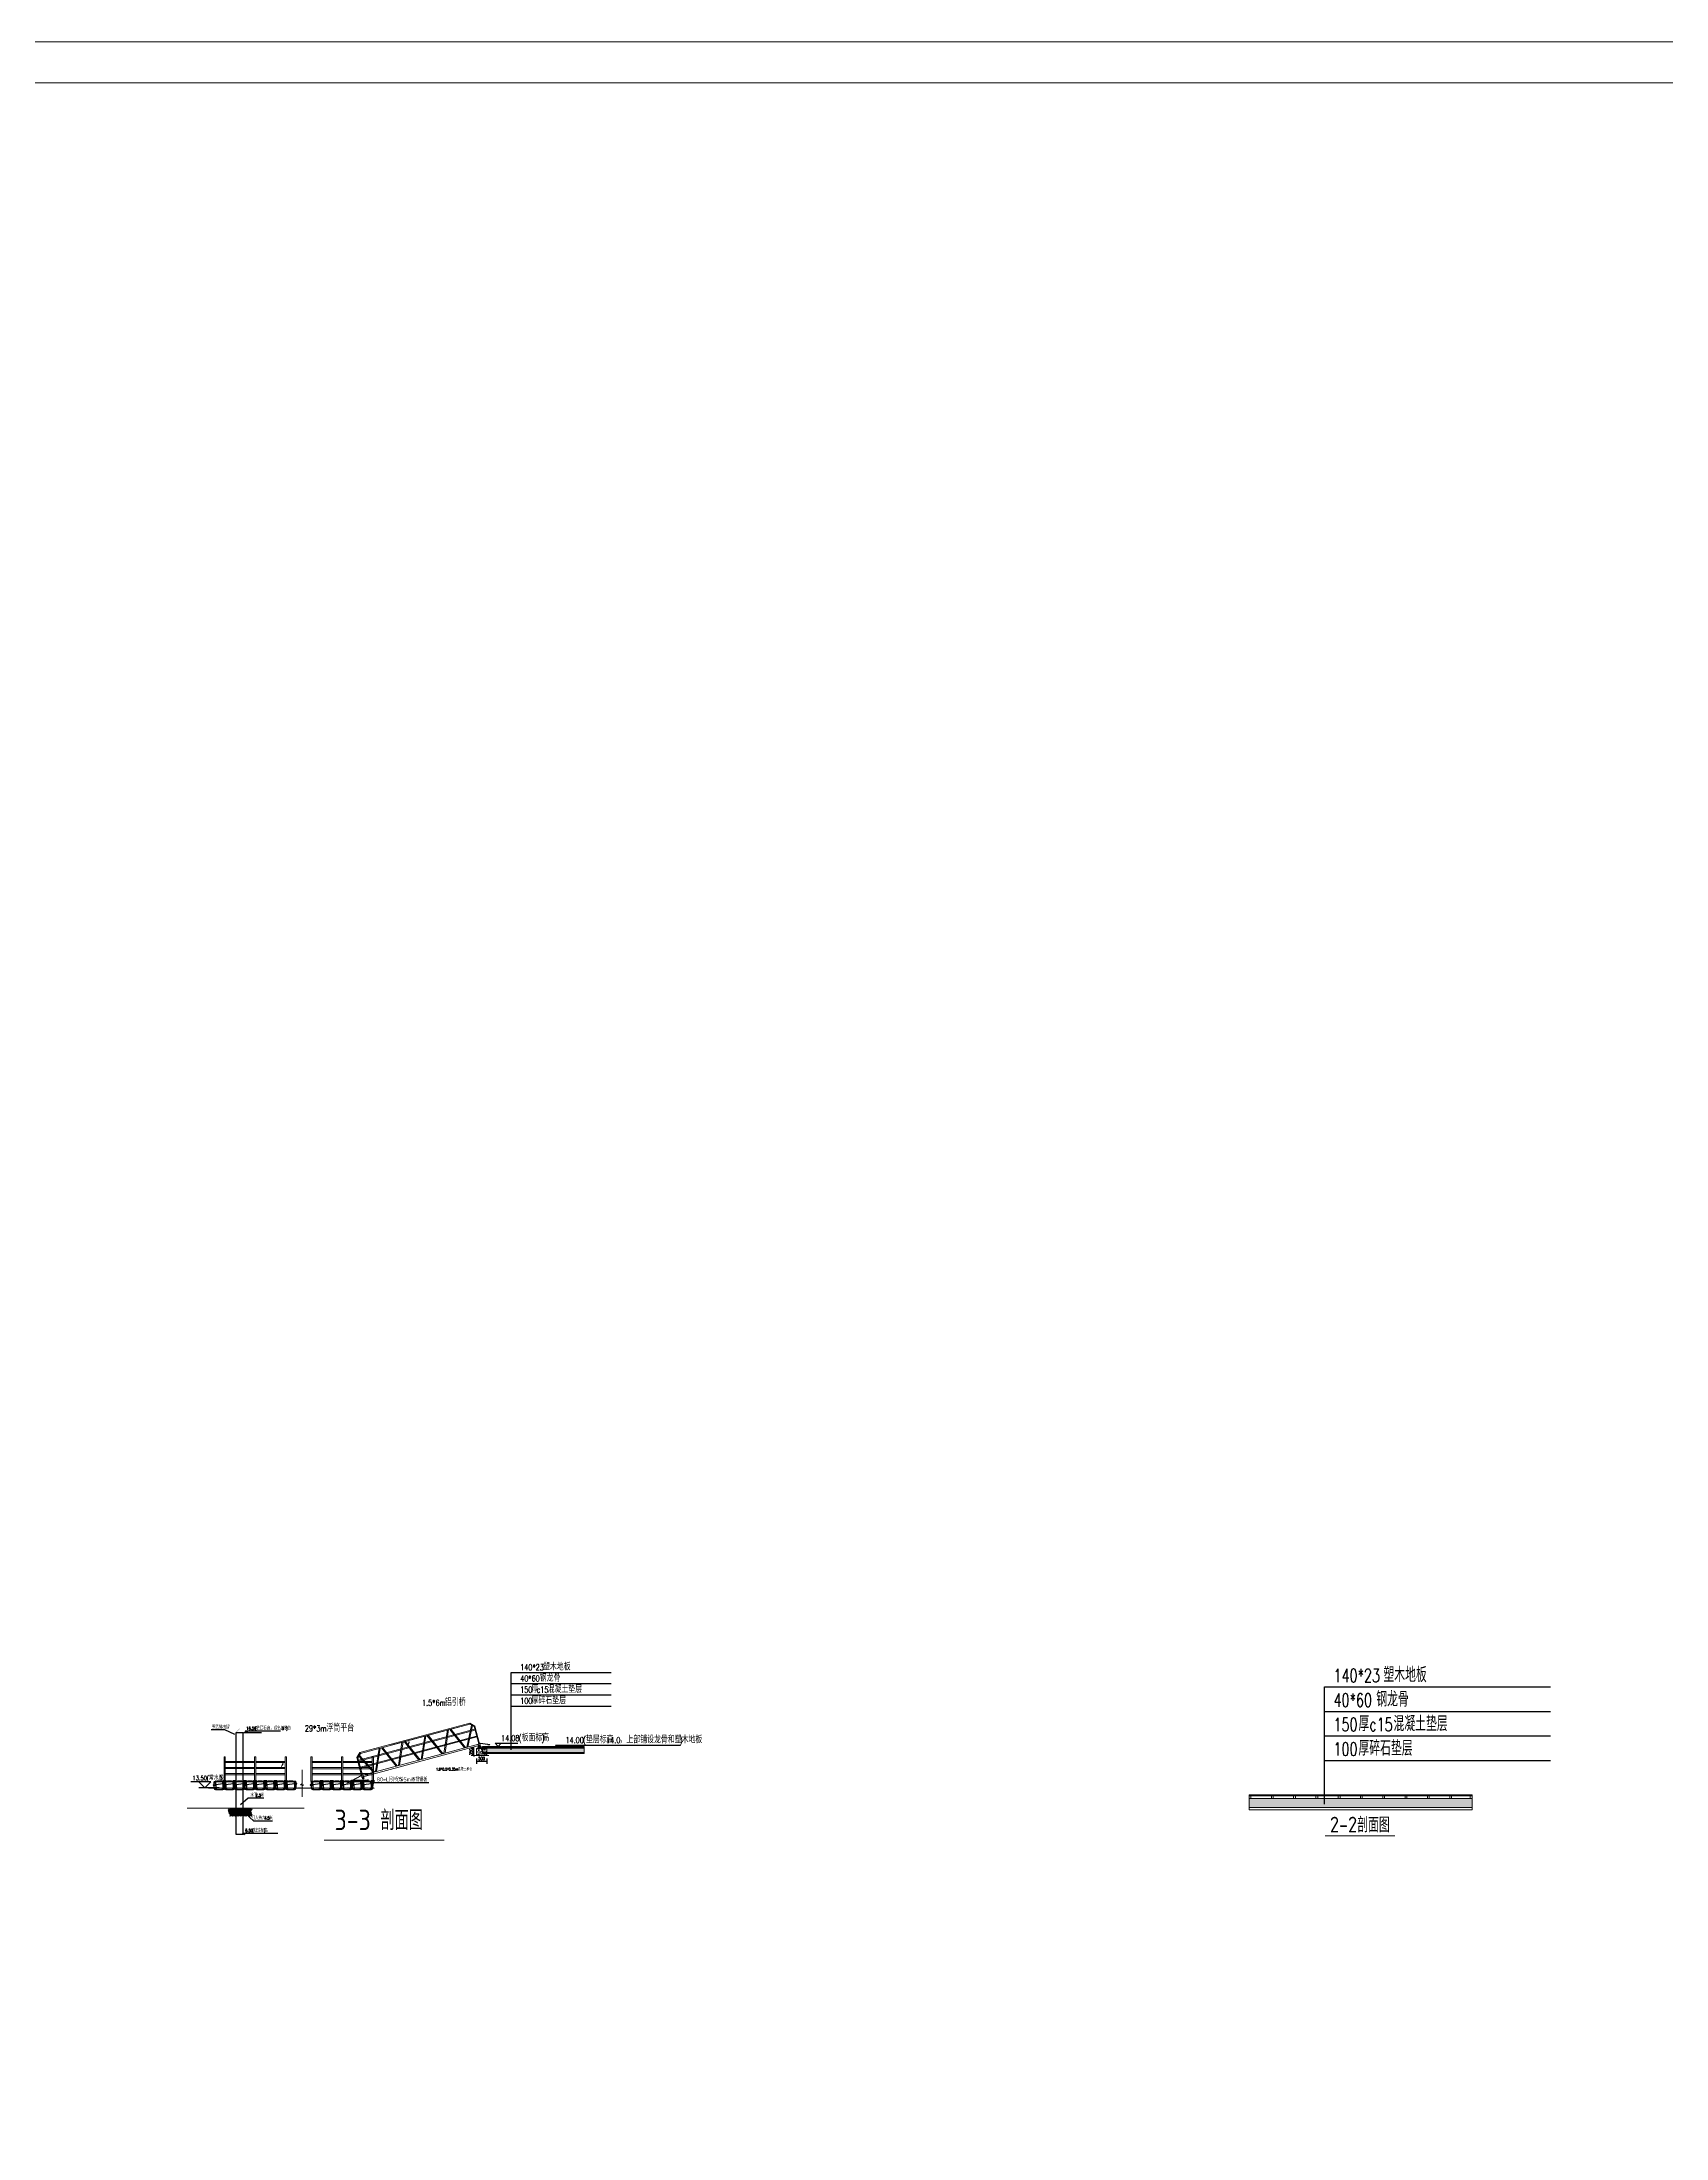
# Model space of a CAD drawing. Extents: x -51322 to 334811, y -147916 to 129288.
# Drawn here: x 28208 to 107738, y 26598 to 129288 of the extents above; entities that cross this region are included whole.
import ezdxf

# ---------------------------------------------------------------- set-up
doc = ezdxf.new("R2010")
doc.units = 0
doc.header["$LTSCALE"] = 1000
doc.header["$MEASUREMENT"] = 0
doc.linetypes.add('BLTA11-LD-L-4001_Plot Plan for Seawater Intake System_20140729$0$key plan$0${ Wide Dash }', pattern=[12, 4, -2, 4, -2])
doc.linetypes.add('CENTER2', pattern=[28.575, 19.05, -3.175, 3.175, -3.175])
doc.layers.get('0').update_dxf_attribs({"lineweight": 5})
for name, color, linetype, lineweight in [('0 [HR] Dim', 6, 'Continuous', 13), ('伯利恒浮筒', 5, 'Continuous', 5), ('结构', 52, 'Continuous', 18)]:
    doc.layers.add(name, color=color, linetype=linetype, lineweight=lineweight)
for name, color, linetype in [('DIM_ELEV', 3, 'Continuous'), ('DIM_LEAD', 3, 'Continuous'), ('DIM_SYMB', 3, 'Continuous'), ('PUB_DIM', 3, 'Continuous'), ('PUB_TEXT', 7, 'Continuous'), ('W-FLOAT_BOWL浮筒', 253, 'Continuous'), ('ZJ', 251, 'Continuous'), ('固定锚', 5, 'Continuous'), ('短销钉', 253, 'Continuous')]:
    doc.layers.add(name, color=color, linetype=linetype)
doc.styles.add('_TCH_DIM', font='SIMPLEX', dxfattribs={"bigfont": 'GBCBIG'})
doc.styles.add('_TCH_DIM_T3', font='SIMPLEX', dxfattribs={"width": 0.705882, "bigfont": 'GBCBIG'})
doc.styles.get("Standard").update_dxf_attribs({"font": 'gbenor.shx', "bigfont": 'gbcbig.shx'})
doc.dimstyles.new('_TCH_ARCH&&50', dxfattribs={"dimtxt": 148.75, "dimasz": 50, "dimexe": 125, "dimexo": 150, "dimgap": 63.125, "dimtad": 1, "dimdec": 0, "dimzin": 0, "dimdsep": 46, "dimtxsty": '_TCH_DIM_T3', "dimblk": 'ARCHTICK', "dimcen": 0.09, "dimclrt": 7, "dimazin": 2, "dimtfac": 1, "dimtdec": 0, "dimtix": 1, "dimtmove": 2, "dimatfit": 3, "dimfxl": 0, "dimtolj": 1, "dimtzin": 0, "dimarcsym": 0})

# ---------------------------------------------------------------- blocks, each defined once
blk = doc.blocks.new('jashjds')
h = blk.add_hatch()
h.set_pattern_fill('ANSI31', color=256, scale=100)
h.set_pattern_definition([(45, (0, 1533.19), (-112.2532, 112.2532), [])])
h.paths.add_polyline_path([(59068, 5289), (64068, 5289), (64068, 5311), (59068, 5311)])
h = blk.add_hatch()
h.set_pattern_fill('AR-CONC', color=256, scale=100)
h.set_pattern_definition([(50, (0, 60), (182.18467, -15.9391), [19.05, -209.55]), (355, (0, 60), (-35.2428, 191.05664), [15.24, -167.64]), (100.451, (15.18, 58.67), (146.9425, 175.1167), [16.19, -178.09]), (46.1842, (0, 110.8), (271.07904, -42.0423), [28.575, -314.325]), (96.6356, (22.6, 107.3), (237.4042, 247.4256), [24.285, -267.135]), (351.184, (0, 110.8), (237.4046, 247.4251), [22.86, -251.46]), (21, (25.4, 98.1), (151.61488, -102.26552), [19.05, -209.55]), (326, (25.4, 98.1), (61.80203, 184.18797), [15.24, -167.64]), (71.4514, (38.03, 89.58), (213.4165, 81.92286), [16.19, -178.09]), (37.5, (0, 60), (3.0886, 84.55504), [0, -165.608, 0, -170.18, 0, -168.275]), (7.5, (0, 60), (66.81966, 100.18057), [0, -97.028, 0, -161.798, 0, -64.135]), (327.5, (-56.64, 60), (135.590595, -5.728744), [0, -63.5, 0, -198.12, 0, -262.89]), (317.5, (-82.04, 60), (148.12918, 25.4265), [0, -82.55, 0, -131.572, 0, -186.69])])
h.paths.add_polyline_path([(59068, 5229), (64068, 5229), (64068, 5028), (59068, 5028)])
for points in [[(59068, 5289), (64068, 5289), (64068, 5311), (59068, 5311)], [(59068, 5229), (59108, 5229), (59108, 5289), (59068, 5289)], [(59068, 5229), (64068, 5229), (64068, 5028), (59068, 5028)], [(59568, 5229), (59608, 5229), (59608, 5289), (59568, 5289)], [(60068, 5229), (60108, 5229), (60108, 5289), (60068, 5289)], [(60568, 5229), (60608, 5229), (60608, 5289), (60568, 5289)], [(61068, 5229), (61108, 5229), (61108, 5289), (61068, 5289)], [(61568, 5229), (61608, 5229), (61608, 5289), (61568, 5289)], [(62068, 5229), (62108, 5229), (62108, 5289), (62068, 5289)], [(62568, 5229), (62608, 5229), (62608, 5289), (62568, 5289)], [(63068, 5229), (63108, 5229), (63108, 5289), (63068, 5289)], [(63568, 5229), (63608, 5229), (63608, 5289), (63568, 5289)], [(64028, 5229), (64068, 5229), (64068, 5289), (64028, 5289)], [(59068, 4978), (64068, 4978), (64068, 5028), (59068, 5028)]]:
    blk.add_lwpolyline(points, close=True)
blk.add_lwpolyline([(60777, 4393), (62335, 4393)])
at = {"layer": 'DIM_SYMB'}
for p, q in [((60762, 6088), (60762, 7737)), ((60762, 7737), (65831, 7737)), ((60762, 7187), (65831, 7187)), ((60762, 6638), (65831, 6638)), ((60762, 5107), (60762, 6088)), ((60762, 6088), (65831, 6088))]:
    blk.add_line(p, q, dxfattribs=at)
at = {"layer": 'PUB_TEXT', "color": 7, "style": '_TCH_DIM', "width": 0.705882}
for s, p in [('140*23', (60961, 7842)), ('40*60', (60961, 7292)), ('150', (60961, 6743)), ('c15', (61767, 6743)), ('100', (60961, 6193))]:
    blk.add_text(s, height=297.5, dxfattribs=at).set_placement(p)
at = {"layer": 'PUB_TEXT', "color": 7, "style": '_TCH_DIM'}
for s, height, p in [('塑木地板', 337.6, (62081, 7842)), ('钢龙骨', 337.6, (61921, 7292)), ('厚', 338, (61521, 6743)), ('混凝土垫层', 337.6, (62307, 6743)), ('厚碎石垫层', 337.6, (61521, 6193))]:
    blk.add_text(s, height=height, dxfattribs=at).set_placement(p)
at = {"layer": 'PUB_TEXT'}
for s, height, p in [('2-2', 350, (60882, 4473)), ('剖面图', 337.6, (61494, 4473))]:
    blk.add_text(s, height=height, dxfattribs=at).set_placement(p)
blk = doc.blocks.new('JAGZZ')
at = {"color": 1, "linetype": 'CENTER2'}
for p, q in [((524725, 12996), (524689, 12996)), ((524707, 12979), (524707, 13014))]:
    blk.add_line(p, q, dxfattribs=at)
at = {"layer": '结构', "color": 4}
for p, q in [((524597, 12929), (524597, 12941)), ((524817, 12941), (524597, 12941)), ((524817, 12929), (524597, 12929)), ((524817, 12929), (524817, 12941))]:
    blk.add_line(p, q, dxfattribs=at)
for points in [[(524670, 12941), (524670, 13001), (524662, 13001), (524662, 12941)], [(524744, 12941), (524744, 13001), (524752, 13001), (524752, 12941)]]:
    blk.add_lwpolyline(points, close=True, dxfattribs=at)
at = {"layer": '结构'}
blk.add_circle((524707, 12996), 13, dxfattribs=at)
at = {"layer": '结构', "color": 4}
blk.add_arc((524707, 12931), 106, 5.72481, 174.27519, dxfattribs=at)
blk = doc.blocks.new('blhft')
at = {"layer": 'W-FLOAT_BOWL浮筒', "color": 0, "ltscale": 0.5}
for p, q in [((-302, 230), (-302, 220)), ((302, 284), (302, 274))]:
    blk.add_line(p, q, dxfattribs=at)
at = {"layer": 'W-FLOAT_BOWL浮筒', "color": 0}
for p, q in [((-302, 226), (-174, 226)), ((-298, 234), (-184, 234)), ((-298, 216), (-184, 216)), ((-250, 234), (-250, 375)), ((-250, 70), (-250, 216)), ((-230, 395), (230, 395)), ((-208, 397), (208, 397)), ((-208, 397), (-208, 395)), ((-180, 0), (180, 0)), ((-174, 244), (-174, 375)), ((174, 280), (-174, 226)), ((-174, 206), (-174, 70)), ((174, 298), (174, 375)), ((174, 280), (302, 280)), ((174, 260), (174, 70)), ((184, 288), (298, 288)), ((184, 270), (298, 270)), ((208, 397), (208, 395)), ((250, 375), (250, 288)), ((250, 270), (250, 70))]:
    blk.add_line(p, q, dxfattribs=at)
at = {"layer": 'W-FLOAT_BOWL浮筒', "color": 0, "ltscale": 0.5}
for centre, start, end in [((-298, 230), 90, 180), ((298, 284), 0, 90)]:
    blk.add_arc(centre, 4, start, end, dxfattribs=at)
at = {"layer": 'W-FLOAT_BOWL浮筒', "color": 0}
for centre, radius, start, end in [((-298, 220), 4, 180, 270), ((-230, 375), 20, 90, 180), ((-180, 70), 70, 180, 270), ((0, -1768), 2175, 84.50426, 95.49574), ((-184, 244), 10, 270, 0), ((-184, 206), 10, 0, 90), ((-154, 375), 20, 90, 180), ((-104, 70), 70, 180, 270), ((104, 70), 70, 270, 0), ((154, 375), 20, 0, 90), ((184, 298), 10, 180, 270), ((184, 260), 10, 90, 180), ((180, 70), 70, 270, 0), ((230, 375), 20, 0, 90), ((298, 274), 4, 270, 0)]:
    blk.add_arc(centre, radius, start, end, dxfattribs=at)
at = {"layer": 'W-FLOAT_BOWL浮筒', "color": 0, "extrusion": (0, 0, -1)}
blk.add_ellipse((-212, 375), major_axis=(-30.4, 0), ratio=0.9218093, start_param=3.1415927, end_param=6.2831853, dxfattribs=at)
at = {"layer": 'W-FLOAT_BOWL浮筒', "color": 0}
blk.add_ellipse((-212, 320), major_axis=(-16, 0), ratio=0.75, dxfattribs=at)
blk.add_ellipse((212, 375), major_axis=(30.4, 0.1), ratio=0.9218093, start_param=3.1415927, end_param=6.2831853, dxfattribs=at)
at = {"layer": 'W-FLOAT_BOWL浮筒', "color": 0, "extrusion": (0, 0, -1)}
blk.add_ellipse((212, 320), major_axis=(16, 0), ratio=0.75, dxfattribs=at)
blk = doc.blocks.new('dxd')
at = {"layer": '短销钉', "color": 7, "lineweight": 13}
for p, q in [((-86, 227), (-56, 200)), ((-79, 244), (79, 244)), ((-78, 244), (-78, 246)), ((-78, 246), (78, 246)), ((-52, 180), (-52, 193)), ((-49, 153), (-28, 136)), ((-43, 197), (42, 197)), ((-29, 39), (-29, 45)), ((-26, 48), (-24, 48)), ((-24, 30), (-24, 128)), ((-24, 30), (24, 30)), ((-24, 30), (-18, 2)), ((-19, 133), (19, 133)), ((-16, 0), (16, 0)), ((-6, 39), (-6, 44)), ((6, 39), (6, 44)), ((24, 30), (18, 2)), ((24, 30), (24, 128)), ((26, 48), (24, 48)), ((49, 153), (28, 136)), ((29, 39), (29, 45)), ((52, 180), (52, 193)), ((86, 227), (56, 200)), ((78, 244), (78, 246))]:
    blk.add_line(p, q, dxfattribs=at)
at = {"layer": '短销钉', "color": 7, "lineweight": 13, "ltscale": 0.1}
for p, q in [((-18, 2), (-18, 0)), ((-18, 0), (-16, 0)), ((16, 0), (18, 0)), ((18, 2), (18, 0))]:
    blk.add_line(p, q, dxfattribs=at)
at = {"layer": '短销钉', "color": 7, "lineweight": 13}
for centre, radius, start, end in [((-79, 234), 10, 90, 228.00092), ((0, -1254), 1503, 87.04345, 92.95655), ((-44, 170), 13.5, 126.56574, 231), ((-62, 193), 10, 0, 48.00092), ((-35, 154), 31.4, 56.41658, 122.85309), ((-43, 161), 10, 184.14788, 231), ((-34, 186), 31.4, 236.13806, 303.55692), ((-26, 45), 3, 90, 180), ((-34, 128), 10, 0, 51), ((-16, 2), 2.5, 191.30993, 270), ((-25, 170), 13.5, 308.36964, 51.90106), ((-3, 44), 3, 115.37693, 180), ((0, 38), 10, 64.62307, 115.37693), ((3, 44), 3, 0, 64.62307), ((25, 170), 13.5, 128.09894, 231.63036), ((16, 2), 2.5, 270, 348.69007), ((35, 155), 31.3, 57.12872, 123.60194), ((34, 186), 31.4, 236.43853, 303.86649), ((34, 128), 10, 129, 180), ((26, 45), 3, 0, 90), ((42, 161), 10, 309, 355.85212), ((62, 193), 10, 131.99908, 180), ((44, 170), 13.5, 309, 53.43426), ((79, 234), 10, 311.99908, 90)]:
    blk.add_arc(centre, radius, start, end, dxfattribs=at)
for centre, major_axis, start_param, end_param in [((-23, 39), (0, -9), 4.712389, 6.1157372), ((0, 39), (0, 9), 1.5707963, 4.712389)]:
    blk.add_ellipse(centre, major_axis=major_axis, ratio=0.6666667, start_param=start_param, end_param=end_param, dxfattribs=at)
at = {"layer": '短销钉', "color": 7, "lineweight": 13, "extrusion": (0, 0, -1)}
blk.add_ellipse((23, 39), major_axis=(0, -9), ratio=0.6666667, start_param=4.712389, end_param=6.1157372, dxfattribs=at)
blk = doc.blocks.new('滚轮支架 -left')
for p, q in [((-50, 10), (-22, 81)), ((50, 10), (22, 81))]:
    blk.add_line(p, q)
at = {"color": 3, "linetype": 'CENTER2'}
for p, q in [((-15, 70), (15, 70)), ((0, 85), (0, 55))]:
    blk.add_line(p, q, dxfattribs=at)
blk.add_lwpolyline([(-50, 10), (50, 10), (50, -5), (-50, -5)], close=True)
blk.add_circle((0, 70), 11)
blk.add_arc((0, 70), 25, 26.19556, 153.80444)
blk = doc.blocks.new('滚轮')
for radius in [40, 37, 9, 8]:
    blk.add_circle((0, 0), radius)
blk = doc.blocks.new('sdfdfsgdfghfdhrh')
at = {"color": 4}
for p, q in [((43070, 52314), (43270, 52514)), ((43115, 52295), (43289, 52469)), ((43270, 52514), (48850, 52514)), ((48850, 52514), (43270, 52514)), ((43289, 52469), (43270, 52514)), ((48831, 52469), (43289, 52469)), ((48831, 52469), (48850, 52514)), ((48831, 52469), (49005, 52295)), ((48850, 52514), (49050, 52314)), ((43070, 51414), (43070, 52314)), ((43115, 52295), (43070, 52314)), ((43115, 51414), (43115, 52295)), ((49050, 52314), (49005, 52295)), ((49005, 51414), (49005, 52295)), ((49050, 51414), (49050, 52314))]:
    blk.add_line(p, q, dxfattribs=at)
at = {"color": 8, "linetype": 'BLTA11-LD-L-4001_Plot Plan for Seawater Intake System_20140729$0$key plan$0${ Wide Dash }'}
for p, q in [((43111, 52297), (43287, 52473)), ((48833, 52473), (43287, 52473)), ((48833, 52473), (49009, 52297)), ((43111, 51414), (43111, 52297)), ((49009, 51414), (49009, 52297))]:
    blk.add_line(p, q, dxfattribs=at)
at = {"color": 0}
for p, q in [((43718, 51414), (43217, 52403)), ((44240, 52473), (43776, 51414)), ((44296, 52473), (43832, 51414)), ((44354, 52473), (44819, 51414)), ((44410, 52473), (44875, 51414)), ((45397, 52473), (44932, 51414)), ((45453, 52473), (44988, 51414)), ((45510, 52473), (45975, 51414)), ((45567, 52473), (46031, 51414)), ((46553, 52473), (46089, 51414)), ((46609, 52473), (46145, 51414)), ((46667, 52473), (47131, 51414)), ((46723, 52473), (47188, 51414)), ((47710, 52473), (47245, 51414)), ((47766, 52473), (47301, 51414)), ((47823, 52473), (48288, 51414)), ((47879, 52473), (48344, 51414)), ((48402, 51414), (48903, 52403)), ((43115, 51819), (49005, 51819)), ((43115, 51769), (49005, 51769)), ((43116, 52169), (49005, 52169)), ((43116, 52119), (49005, 52119)), ((43660, 51414), (43180, 52366)), ((48460, 51414), (48940, 52366))]:
    blk.add_line(p, q, dxfattribs=at)
at = {"color": 3}
for p, q in [((43060, 51414), (49060, 51414)), ((43060, 51334), (43060, 51414)), ((49060, 51334), (49060, 51414)), ((49060, 51334), (49060, 51385)), ((43060, 51334), (49060, 51334))]:
    blk.add_line(p, q, dxfattribs=at)
at = {"color": 1}
blk.add_line((43060, 51414), (43060, 51414), dxfattribs=at)
at = {"color": 3, "lineweight": 5}
for p, q in [((43060, 51334), (43060, 51414)), ((43140, 51334), (43140, 51414)), ((48980, 51334), (48980, 51414)), ((49060, 51334), (49060, 51414)), ((49060, 51354), (49060, 51414))]:
    blk.add_line(p, q, dxfattribs=at)
at = {"lineweight": 5}
for p, q in [((49431, 51283), (49424, 51266)), ((49518, 51246), (49511, 51230))]:
    blk.add_line(p, q, dxfattribs=at)
blk.add_line((49510, 51229), (49424, 51265))
for points in [[(42278, 51230), (42279, 51228, 0.4142136), (42280, 51227), (43056, 51413, 0.4165142), (43056, 51414), (43055, 51418, 0.4119167), (43054, 51419), (42280, 51233)], [(49528, 51247), (49527, 51244, -0.4142136), (49526, 51243), (49066, 51434, -0.4165142), (49065, 51435), (49067, 51439, -0.4119167), (49068, 51439), (49527, 51249)]]:
    blk.add_lwpolyline(points, format="xyb")
for points in [[(42380, 51251), (43038, 51409), (43041, 51396), (42383, 51238)], [(49431, 51283), (49083, 51427), (49078, 51415), (49426, 51271)]]:
    blk.add_lwpolyline(points, close=True)
for points in [[(42381, 51246), (43039, 51404)], [(49429, 51278), (49081, 51422)]]:
    blk.add_lwpolyline(points)
at = {"color": 3}
for points in [[(43060, 51414), (49060, 51414), (49060, 51334), (43060, 51334)], [(43060, 51414), (43140, 51414), (43140, 51334), (43060, 51334)], [(43064, 51410), (43136, 51410), (43136, 51338), (43064, 51338)], [(48980, 51414), (49060, 51414), (49060, 51334), (48980, 51334)], [(48984, 51410), (49056, 51410), (49056, 51338), (48984, 51338)]]:
    blk.add_lwpolyline(points, close=True, dxfattribs=at)
at = {"color": 3, "lineweight": 5}
for points in [[(43060, 51414), (43140, 51414), (43140, 51334), (43060, 51334)], [(43064, 51410), (43136, 51410), (43136, 51338), (43064, 51338)], [(49060, 51414), (48980, 51414), (48980, 51334), (49060, 51334)], [(49056, 51410), (48984, 51410), (48984, 51338), (49056, 51338)]]:
    blk.add_lwpolyline(points, close=True, dxfattribs=at)
at = {"lineweight": 5}
blk.add_arc((49425, 51266), 1, 157.50372, 247.50372, dxfattribs=at)
for centre, radius, start, end in [((49510, 51230), 1, 247.50372, 337.50372), ((49526, 51247), 2, 337.50372, 67.50372)]:
    blk.add_arc(centre, radius, start, end)
at = {"layer": '0 [HR] Dim', "color": 3, "linetype": 'CENTER2'}
blk.add_line((49010, 51239), (49010, 51279), dxfattribs=at)
at = {"rotation": 180}
for p in [(43110, 51329), (43110, 51329), (49010, 51329)]:
    blk.add_blockref('滚轮支架 -left', p, dxfattribs=at)
blk.add_blockref('滚轮', (43110, 51259))
blk = doc.blocks.new('_ArchTick')
at = {"color": 0, "linetype": 'ByBlock', "const_width": 0.4}
blk.add_lwpolyline([(-0.5, -0.5), (0.5, 0.5)], dxfattribs=at)
blk = doc.blocks.new('*D135')
at = {"layer": 'Defpoints', "color": 0, "transparency": 16777216}
for p in [(49354, 45689), (49489, 45689), (49489, 45338)]:
    blk.add_point(p, dxfattribs=at)
at = {"layer": 'PUB_DIM', "color": 0, "lineweight": -2, "transparency": 16777216}
for p, q in [((49339, 45689), (49229, 45689)), ((49339, 45338), (49229, 45338)), ((49354, 45689), (49354, 45739)), ((49354, 45338), (49354, 45689)), ((49354, 45338), (49354, 45288))]:
    blk.add_line(p, q, dxfattribs=at)
at = {"layer": 'PUB_DIM', "color": 0, "lineweight": -2, "transparency": 16777216, "xscale": 50, "yscale": 50, "zscale": 50}
for p, rotation in [((49354, 45689), 270), ((49354, 45338), 90)]:
    blk.add_blockref('_ArchTick', p, dxfattribs=dict(at, rotation=rotation))
at = {"layer": 'PUB_DIM', "color": 7, "transparency": 16777216, "insert": (49217, 45513), "char_height": 148.8, "attachment_point": 5, "rotation": 90, "style": '_TCH_DIM_T3'}
blk.add_mtext('\\A1;350', dxfattribs=at)
blk = doc.blocks.new('*D136')
at = {"layer": 'Defpoints', "color": 0, "transparency": 16777216}
for p in [(49489, 45338), (49989, 45338), (49989, 45056)]:
    blk.add_point(p, dxfattribs=at)
at = {"layer": 'PUB_DIM', "color": 0, "lineweight": -2, "transparency": 16777216}
for p, q in [((49489, 45188), (49489, 44931)), ((49989, 45188), (49989, 44931)), ((49489, 45056), (49989, 45056))]:
    blk.add_line(p, q, dxfattribs=at)
at = {"layer": 'PUB_DIM', "color": 0, "lineweight": -2, "transparency": 16777216, "xscale": 50, "yscale": 50, "zscale": 50, "rotation": 180}
blk.add_blockref('_ArchTick', (49489, 45056), dxfattribs=at)
at = {"layer": 'PUB_DIM', "color": 0, "lineweight": -2, "transparency": 16777216, "xscale": 50, "yscale": 50, "zscale": 50}
blk.add_blockref('_ArchTick', (49989, 45056), dxfattribs=at)
at = {"layer": 'PUB_DIM', "color": 7, "transparency": 16777216, "insert": (49739, 45193), "char_height": 148.8, "attachment_point": 5, "style": '_TCH_DIM_T3'}
blk.add_mtext('\\A1;500', dxfattribs=at)

msp = doc.modelspace()

# ---------------------------------------------------------------- hatches: boundary and pattern name
h = msp.add_hatch()
h.set_pattern_fill('AR-CONC', color=256, scale=100)
h.set_pattern_definition([(50, (-11458.59, 86919.49), (182.18467, -15.9391), [19.05, -209.55]), (355, (-11458.59, 86919.49), (-35.24283, 191.05664), [15.24, -167.64]), (100.451, (-11443.4, 86918.16), (146.9425, 175.1167), [16.19, -178.09]), (46.1842, (-11458.59, 86970.29), (271.07904, -42.0423), [28.575, -314.325]), (96.6356, (-11436, 86966.78), (237.4042, 247.4256), [24.285, -267.135]), (351.184, (-11458.6, 86970.29), (237.4046, 247.4251), [22.86, -251.46]), (21, (-11433.19, 86957.59), (151.61488, -102.26552), [19.05, -209.55]), (326, (-11433.19, 86957.59), (61.80203, 184.18797), [15.24, -167.64]), (71.4514, (-11420.55, 86949.06), (213.4165, 81.92286), [16.19, -178.09]), (37.5, (-11458.586, 86919.485), (3.088603, 84.55504), [0, -165.608, 0, -170.18, 0, -168.275]), (7.5, (-11458.59, 86919.485), (66.81966, 100.18057), [0, -97.028, 0, -161.798, 0, -64.135]), (327.5, (-11515.23, 86919.485), (135.590595, -5.728744), [0, -63.5, 0, -198.12, 0, -262.89]), (317.5, (-11540.63, 86919.49), (148.12918, 25.4265), [0, -82.55, 0, -131.572, 0, -186.69])])
h.paths.add_polyline_path([(49489.5, 45689.2), (49789.5, 45689.2), (49789.5, 45691.1), (49989.5, 45691.1), (49989.5, 45337.7), (49489.5, 45337.7)])
h = msp.add_hatch()
h.set_pattern_fill('ANSI31', color=256, scale=99.451867)
h.set_pattern_definition([(45, (-8960.56, 42015.83), (-111.6379, 111.6379), [])])
h.paths.add_polyline_path([(49783.2, 45750.7), (54755.8, 45750.7), (54755.8, 45788.1), (49783.2, 45788.1)])
h = msp.add_hatch()
h.set_pattern_fill('AR-CONC', color=256, scale=99.451867)
h.set_pattern_definition([(50, (-8960.56, 40550.71), (181.18606, -15.85172), [18.9456, -208.4014]), (355, (-8960.56, 40550.71), (-35.04965, 190.0094), [15.15646, -166.7211]), (100.451, (-8945.47, 40549.4), (146.13706, 174.1568), [16.10126, -177.11383]), (46.1842, (-8960.56, 40601.23), (269.5932, -41.8119), [28.4184, -312.6021]), (96.6356, (-8938.1, 40597.75), (236.1029, 246.0693), [24.1519, -265.6707]), (351.184, (-8960.56, 40601.23), (236.1033, 246.0689), [22.7347, -250.0817]), (21, (-8935.3, 40588.6), (150.78383, -101.70497), [18.9456, -208.4014]), (326, (-8935.3, 40588.6), (61.46327, 183.17837), [15.15646, -166.7211]), (71.4514, (-8922.74, 40580.13), (212.2467, 81.4738), [16.10126, -177.11383]), (37.5, (-8960.564, 40550.71), (3.071674, 84.091565), [0, -164.70025, 0, -169.24719, 0, -167.35263]), (7.5, (-8960.56, 40550.71), (66.4534, 99.63145), [0, -96.49616, 0, -160.91113, 0, -63.78346]), (327.5, (-9016.896, 40550.71), (134.84738, -5.69734), [0, -63.15194, 0, -197.03404, 0, -261.44901]), (317.5, (-9042.16, 40550.71), (147.31724, 25.28712), [0, -82.09752, 0, -130.8508, 0, -185.6667])])
h.paths.add_polyline_path([(49783.2, 45691.1), (54755.8, 45691.1), (54755.8, 45491.4), (49783.2, 45491.4)])
at = {"layer": '固定锚'}
h = msp.add_hatch(dxfattribs=at)
h.set_pattern_fill('土壤', color=256, scale=25, angle=45, style=0)
h.set_pattern_definition([(45, (-2741023.46, -361975.22), (1e-14, 132.5825215), [93.75, -93.75]), (45, (-2741048.32, -361950.36), (1e-14, 132.5825215), [93.75, -93.75]), (45, (-2741073.18, -361925.5), (1e-14, 132.5825215), [93.75, -93.75]), (135, (-2741073.18, -361908.92), (-132.5825215, 3e-14), [93.75, -93.75]), (135, (-2741048.32, -361884.065), (-132.5825215, 3e-14), [93.75, -93.75]), (135, (-2741023.46, -361859.21), (-132.5825215, 3e-14), [93.75, -93.75])])
edge = h.paths.add_edge_path()
edge.add_line((37797.7, 42374.6), (37797.7, 42724.6))
edge.add_line((37797.7, 42724.6), (37358.1, 42724.6))
edge.add_spline(control_points=[(37358.1, 42724.6), (37345.2, 42708), (37289.5, 42608.5), (37410.8, 42465.3), (37408.8, 42374.6)], knot_values=[89.38232429, 89.38232429, 89.38232429, 89.38232429, 152.27763669, 451.62599487, 451.62599487, 451.62599487, 451.62599487], degree=3, periodic=0)
edge.add_line((37408.8, 42374.6), (37797.7, 42374.6))
h.paths.add_polyline_path([(38115.7, 42724.6), (37804.7, 42724.6), (37804.7, 42374.6), (38115.7, 42374.6)])
edge = h.paths.add_edge_path()
edge.add_spline(control_points=[(38506.8, 42374.6), (38508.2, 42392.2), (38506.6, 42461.7), (38422.3, 42579.2), (38475, 42675.8), (38509.9, 42724.6)], knot_values=[54.86285347, 54.86285347, 54.86285347, 54.86285347, 107.95100794, 265.83589376, 429.10948204, 429.10948204, 429.10948204, 429.10948204], degree=3, periodic=0)
edge.add_line((38509.9, 42724.6), (38122.7, 42724.6))
edge.add_line((38122.7, 42724.6), (38122.7, 42374.6))
edge.add_line((38122.7, 42374.6), (38506.8, 42374.6))

# ---------------------------------------------------------------- linework, layer by layer
for points in [[(-51322.4, 129288), (334810.8, 129288), (334810.8, -147915.5), (-51322.4, -147915.5)], [(-49322.4, 127288), (332810.8, 127288), (332810.8, -145915.5), (-49322.4, -145915.5)], [(37124.1, 44070.2), (37184.1, 44070.2), (37184.1, 45270.2), (37124.1, 45270.2)], [(38624.1, 44070.2), (38684.1, 44070.2), (38684.1, 45270.2), (38624.1, 45270.2)], [(38624.1, 44070.2), (38684.1, 44070.2), (38684.1, 45270.2), (38624.1, 45270.2)], [(40124.1, 44070.2), (40184.1, 44070.2), (40184.1, 45270.2), (40124.1, 45270.2)], [(41379.9, 44068.2), (41439.9, 44068.2), (41439.9, 45268.2), (41379.9, 45268.2)], [(42879.9, 44068.2), (42939.9, 44068.2), (42939.9, 45268.2), (42879.9, 45268.2)], [(42879.9, 44068.2), (42939.9, 44068.2), (42939.9, 45268.2), (42879.9, 45268.2)], [(44379.9, 44068.2), (44439.9, 44068.2), (44439.9, 45268.2), (44379.9, 45268.2)], [(49783.2, 45750.7), (54755.8, 45750.7), (54755.8, 45788.1), (49783.2, 45788.1)], [(49783.2, 45691.1), (49823, 45691.1), (49823, 45750.7), (49783.2, 45750.7)], [(49783.2, 45691.1), (54755.8, 45691.1), (54755.8, 45491.4), (49783.2, 45491.4)], [(49783.2, 45441.7), (54755.8, 45441.7), (54755.8, 45491.4), (49783.2, 45491.4)], [(50280.5, 45691.1), (50320.2, 45691.1), (50320.2, 45750.7), (50280.5, 45750.7)], [(50777.7, 45691.1), (50817.5, 45691.1), (50817.5, 45750.7), (50777.7, 45750.7)], [(51275, 45691.1), (51314.8, 45691.1), (51314.8, 45750.7), (51275, 45750.7)], [(51772.2, 45691.1), (51812, 45691.1), (51812, 45750.7), (51772.2, 45750.7)], [(52269.5, 45691.1), (52309.3, 45691.1), (52309.3, 45750.7), (52269.5, 45750.7)], [(52766.8, 45691.1), (52806.5, 45691.1), (52806.5, 45750.7), (52766.8, 45750.7)], [(53264, 45691.1), (53303.8, 45691.1), (53303.8, 45750.7), (53264, 45750.7)], [(53761.3, 45691.1), (53801.1, 45691.1), (53801.1, 45750.7), (53761.3, 45750.7)], [(54258.5, 45691.1), (54298.3, 45691.1), (54298.3, 45750.7), (54258.5, 45750.7)], [(54716, 45691.1), (54755.8, 45691.1), (54755.8, 45750.7), (54716, 45750.7)], [(37184.1, 45052.2), (38624.1, 45052.2), (38624.1, 44995.3), (37184.1, 44995.3)], [(37184.1, 44752.2), (38624.1, 44752.2), (38624.1, 44695.3), (37184.1, 44695.3)], [(37184.1, 44452.2), (38624.1, 44452.2), (38624.1, 44395.3), (37184.1, 44395.3)], [(38684.1, 45052.2), (40124.1, 45052.2), (40124.1, 44995.3), (38684.1, 44995.3)], [(38684.1, 44752.2), (40124.1, 44752.2), (40124.1, 44695.3), (38684.1, 44695.3)], [(38684.1, 44452.2), (40124.1, 44452.2), (40124.1, 44395.3), (38684.1, 44395.3)], [(41439.9, 45050.2), (42879.9, 45050.2), (42879.9, 44993.3), (41439.9, 44993.3)], [(41439.9, 44750.2), (42879.9, 44750.2), (42879.9, 44693.3), (41439.9, 44693.3)], [(41439.9, 44450.2), (42879.9, 44450.2), (42879.9, 44393.3), (41439.9, 44393.3)], [(42939.9, 45050.2), (44379.9, 45050.2), (44379.9, 44993.3), (42939.9, 44993.3)], [(42939.9, 44750.2), (44379.9, 44750.2), (44379.9, 44693.3), (42939.9, 44693.3)], [(42939.9, 44450.2), (44379.9, 44450.2), (44379.9, 44393.3), (42939.9, 44393.3)], [(43374.6, 44134.4), (44174.6, 44134.4), (44174.6, 44118.1), (43374.6, 44118.1)]]:
    msp.add_lwpolyline(points, close=True)
for points, const_width in [([(37704.6, 46273.5), (37704.6, 46473.5), (37890.4, 46650.8), (38059.6, 46473.5), (38059.6, 46273.5)], 5), ([(42017, 41188.8), (47905.4, 41188.8)], 50)]:
    msp.add_lwpolyline(points, dxfattribs=dict(const_width=const_width))
for points in [[(49284.4, 45337.7), (50099.1, 45337.7)], [(49489.5, 45689.2), (49789.5, 45689.2), (49789.5, 45691.1), (49989.5, 45691.1), (49989.5, 45337.7), (49489.5, 45337.7), (49489.5, 45689.2)], [(35313.4, 42756.8), (41049.3, 42756.8)]]:
    msp.add_lwpolyline(points)
at = {"color": 5}
msp.add_lwpolyline([(40950.9, 44630.2), (40950.9, 43964.4), (40863, 43909), (41023.5, 43909), (40950.9, 43856), (40950.9, 43312.6)], dxfattribs=at)
at = {"color": 4}
for points in [[(37713.8, 43748.7, -0.52056705), (37663.8, 43748.7, -0.52056705), (37613.8, 43748.7, -0.52056705), (37563.8, 43748.7, -0.52056705), (37513.8, 43748.7, -0.52056705), (37463.8, 43748.7, -0.52056705), (37413.8, 43748.7, -0.52056705), (37363.8, 43748.7, -0.52056705), (37313.8, 43748.7, -0.52056705), (37263.8, 43748.7, -0.52056705), (37213.8, 43748.7, -0.52056705), (37163.8, 43748.7, -0.52056705), (37113.8, 43748.7, -0.52056705), (37063.8, 43748.7, -0.52056705), (37013.8, 43748.7, -0.52056705), (36963.8, 43748.7, -0.52056705), (36913.8, 43748.7, -0.52056705), (36863.8, 43748.7, -0.52056705), (36813.8, 43748.7, -0.52056705), (36763.8, 43748.7, -0.52056705), (36713.8, 43748.7, -0.52056705), (36663.8, 43748.7, -0.52056705), (36613.8, 43748.7, -0.52056705), (36563.8, 43748.7, -0.52056705), (36513.8, 43748.7, -0.52056705), (36463.8, 43748.7, -0.52056705), (36413.8, 43748.7, -0.52056705), (36363.8, 43748.7, -0.06469368), (36358.5, 43742.9, -0.06469368)], [(39069.1, 43754.5, -0.52056705), (39019.1, 43754.5, -0.52056705), (38969.1, 43754.5, -0.52056705), (38919.1, 43754.5, -0.52056705), (38869.1, 43754.5, -0.52056705), (38819.1, 43754.5, -0.52056705), (38769.1, 43754.5, -0.52056705), (38719.1, 43754.5, -0.52056705), (38669.1, 43754.5, -0.52056705), (38619.1, 43754.5, -0.52056705), (38569.1, 43754.5, -0.52056705), (38519.1, 43754.5, -0.52056705), (38469.1, 43754.5, -0.52056705), (38419.1, 43754.5, -0.52056705), (38369.1, 43754.5, -0.52056705), (38319.1, 43754.5, -0.52056705), (38269.1, 43754.5, -0.52056705), (38219.1, 43754.5, -0.52056705), (38169.1, 43754.5, -0.52056705), (38119.1, 43754.5, -0.52056705), (38069.1, 43754.5, -0.52056705), (38019.1, 43754.5, -0.52056705), (37969.1, 43754.5, -0.52056705), (37919.1, 43754.5, -0.52056705), (37869.1, 43754.5, -0.52056705), (37819.1, 43754.5, -0.52056705), (37769.1, 43754.5, -0.52056705), (37719.1, 43754.5, -0.06469368), (37713.8, 43748.7, -0.06469368)], [(40419, 43754.4, -0.52056705), (40369, 43754.4, -0.52056705), (40319, 43754.4, -0.52056705), (40269, 43754.4, -0.52056705), (40219, 43754.4, -0.52056705), (40169, 43754.4, -0.52056705), (40119, 43754.4, -0.52056705), (40069, 43754.4, -0.52056705), (40019, 43754.4, -0.52056705), (39969, 43754.4, -0.52056705), (39919, 43754.4, -0.52056705), (39869, 43754.4, -0.52056705), (39819, 43754.4, -0.52056705), (39769, 43754.4, -0.52056705), (39719, 43754.4, -0.52056705), (39669, 43754.4, -0.52056705), (39619, 43754.4, -0.52056705), (39569, 43754.4, -0.52056705), (39519, 43754.4, -0.52056705), (39469, 43754.4, -0.52056705), (39419, 43754.4, -0.52056705), (39369, 43754.4, -0.52056705), (39319, 43754.4, -0.52056705), (39269, 43754.4, -0.52056705), (39219, 43754.4, -0.52056705), (39169, 43754.4, -0.52056705), (39119, 43754.4, -0.52056705), (39069, 43754.4, -0.06469368), (39063.7, 43748.6, -0.06469368)], [(41769, 43754.4, -0.52056705), (41719, 43754.4, -0.52056705), (41669, 43754.4, -0.52056705), (41619, 43754.4, -0.52056705), (41569, 43754.4, -0.52056705), (41519, 43754.4, -0.52056705), (41469, 43754.4, -0.52056705), (41419, 43754.4, -0.52056705), (41369, 43754.4, -0.52056705), (41319, 43754.4, -0.52056705), (41269, 43754.4, -0.52056705), (41219, 43754.4, -0.52056705), (41169, 43754.4, -0.52056705), (41119, 43754.4, -0.52056705), (41069, 43754.4, -0.52056705), (41019, 43754.4, -0.52056705), (40969, 43754.4, -0.52056705), (40919, 43754.4, -0.52056705), (40869, 43754.4, -0.52056705), (40819, 43754.4, -0.52056705), (40769, 43754.4, -0.52056705), (40719, 43754.4, -0.52056705), (40669, 43754.4, -0.52056705), (40619, 43754.4, -0.52056705), (40569, 43754.4, -0.52056705), (40519, 43754.4, -0.52056705), (40469, 43754.4, -0.52056705), (40419, 43754.4, -0.06469368), (40413.7, 43748.6, -0.06469368)], [(43119, 43754.4, -0.52056705), (43069, 43754.4, -0.52056705), (43019, 43754.4, -0.52056705), (42969, 43754.4, -0.52056705), (42919, 43754.4, -0.52056705), (42869, 43754.4, -0.52056705), (42819, 43754.4, -0.52056705), (42769, 43754.4, -0.52056705), (42719, 43754.4, -0.52056705), (42669, 43754.4, -0.52056705), (42619, 43754.4, -0.52056705), (42569, 43754.4, -0.52056705), (42519, 43754.4, -0.52056705), (42469, 43754.4, -0.52056705), (42419, 43754.4, -0.52056705), (42369, 43754.4, -0.52056705), (42319, 43754.4, -0.52056705), (42269, 43754.4, -0.52056705), (42219, 43754.4, -0.52056705), (42169, 43754.4, -0.52056705), (42119, 43754.4, -0.52056705), (42069, 43754.4, -0.52056705), (42019, 43754.4, -0.52056705), (41969, 43754.4, -0.52056705), (41919, 43754.4, -0.52056705), (41869, 43754.4, -0.52056705), (41819, 43754.4, -0.52056705), (41769, 43754.4, -0.06469368), (41763.7, 43748.6, -0.06469368)], [(44469, 43754.4, -0.52056705), (44419, 43754.4, -0.52056705), (44369, 43754.4, -0.52056705), (44319, 43754.4, -0.52056705), (44269, 43754.4, -0.52056705), (44219, 43754.4, -0.52056705), (44169, 43754.4, -0.52056705), (44119, 43754.4, -0.52056705), (44069, 43754.4, -0.52056705), (44019, 43754.4, -0.52056705), (43969, 43754.4, -0.52056705), (43919, 43754.4, -0.52056705), (43869, 43754.4, -0.52056705), (43819, 43754.4, -0.52056705), (43769, 43754.4, -0.52056705), (43719, 43754.4, -0.52056705), (43669, 43754.4, -0.52056705), (43619, 43754.4, -0.52056705), (43569, 43754.4, -0.52056705), (43519, 43754.4, -0.52056705), (43469, 43754.4, -0.52056705), (43419, 43754.4, -0.52056705), (43369, 43754.4, -0.52056705), (43319, 43754.4, -0.52056705), (43269, 43754.4, -0.52056705), (43219, 43754.4, -0.52056705), (43169, 43754.4, -0.52056705), (43119, 43754.4, -0.06469368), (43113.7, 43748.6, -0.06469368)]]:
    msp.add_lwpolyline(points, format="xyb", dxfattribs=at)
at = {"layer": 'DIM_ELEV'}
for p, q in [((38230.6, 46470.2), (38155.6, 46545.2)), ((38155.6, 46545.2), (39887.4, 46545.2)), ((38230.6, 46470.2), (38305.6, 46545.2)), ((50546.5, 45788.1), (50396.5, 45938.1)), ((50396.5, 45938.1), (51506.5, 45938.1)), ((50546.5, 45788.1), (50696.5, 45938.1)), ((53499.5, 45691.1), (53349.5, 45841.1)), ((53349.5, 45841.1), (59483.8, 45841.1)), ((53499.5, 45691.1), (53649.5, 45841.1)), ((36483.4, 44048.7), (35497.7, 44048.7)), ((36183.4, 43748.7), (35883.4, 44048.7)), ((36883.4, 43748.7), (35883.4, 43748.7)), ((36183.4, 43748.7), (36483.4, 44048.7)), ((38096.5, 41464.5), (38021.5, 41539.5)), ((38021.5, 41539.5), (39753.3, 41539.5)), ((38096.5, 41464.5), (38171.5, 41539.5))]:
    msp.add_line(p, q, dxfattribs=at)
at = {"layer": 'DIM_LEAD'}
for p, q in [((37166.4, 46595.4), (36494.5, 46595.4)), ((37659.5, 46374.2), (37166.4, 46595.4)), ((37923.7, 42939.2), (38305.5, 43267.1)), ((38305.5, 43267.1), (39069.2, 43267.1)), ((38190.6, 42485.3), (38572.3, 42144.5)), ((38572.3, 42144.5), (39493.6, 42144.5))]:
    msp.add_line(p, q, dxfattribs=at)
for points in [[(37659.5, 46374.2, 0, 40, 0), (37522.7, 46435.6, 0, 0, 0)], [(37923.7, 42939.2, 0, 40, 0), (38037.5, 43036.9, 0, 0, 0)], [(38190.6, 42485.3, 0, 40, 0), (38302.5, 42385.4, 0, 0, 0)]]:
    msp.add_lwpolyline(points, format="xyseb", dxfattribs=at)
at = {"layer": 'DIM_SYMB'}
for p, q in [((51189.7, 47760.7), (51189.7, 49409.2)), ((51189.7, 49409.2), (56074.3, 49409.2)), ((51189.7, 48859.7), (56074.3, 48859.7)), ((51189.7, 48310.2), (56074.3, 48310.2)), ((51189.7, 45619.1), (51189.7, 47760.7)), ((51189.7, 47760.7), (56074.3, 47760.7))]:
    msp.add_line(p, q, dxfattribs=at)
for points in [[(48832.9, 47670.5, 0, 0, 0), (46626.6, 47670.5, 0, 0, 0), (46114.2, 45734.3, 0, 80, 0), (46190.9, 46024.3, 0, 0, 0)], [(43273.4, 46413.7, 0, 0, 0), (40890.6, 46413.7, 0, 0, 0), (39869.5, 44695.3, 0, 80, 0), (40022.7, 44953.2, 0, 0, 0)], [(47470.8, 44556.6, 0, 0, 0), (49160.7, 44556.6, 0, 0, 0), (49715.8, 45513.7, 0, 40, 0), (49640.5, 45384, 0, 0, 0)]]:
    msp.add_lwpolyline(points, format="xyseb", dxfattribs=at)
at = {"layer": 'DIM_SYMB', "const_width": 40}
msp.add_lwpolyline([(44188.9, 44120.5, 1), (44160.2, 44148.3, 1)], format="xyb", close=True, dxfattribs=at)
at = {"layer": 'DIM_SYMB'}
msp.add_lwpolyline([(47149.2, 44007.7), (44305.3, 44007.7), (44174.6, 44134.4)], dxfattribs=at)
at = {"layer": 'DIM_SYMB', "linetype": 'Continuous'}
for points in [[(37626.9, 42493.4), (37963.2, 42493.4), (37978.4, 42535.4), (37993.3, 42451.4), (38008.2, 42493.4), (38344.4, 42493.4)], [(37638.1, 42548.8), (37968.7, 42548.8), (37984, 42590.8), (37998.8, 42506.8), (38013.7, 42548.8), (38344.4, 42548.8)]]:
    msp.add_lwpolyline(points, dxfattribs=at)
at = {"layer": 'PUB_DIM'}
msp.add_line((38083.9, 46470.2), (38952.9, 46470.2), dxfattribs=at)
at = {"layer": 'ZJ', "color": 1, "linetype": 'Continuous'}
for points in [[(37719.1, 42559.4), (37719.1, 46470.2), (38044.1, 46470.2), (38044.1, 42559.4)], [(38044.1, 42493.4), (38044.1, 41464.6), (37719.1, 41464.6), (37719.1, 42493.4)]]:
    msp.add_lwpolyline(points, dxfattribs=at)

# ---------------------------------------------------------------- block references
at = {"xscale": 2.183618578512491, "yscale": 2.183618578512491, "zscale": 2.183618578512491}
msp.add_blockref('jashjds', (-41663.7, 31808.7), dxfattribs=at)
at = {"rotation": 15.01464267300046}
msp.add_blockref('sdfdfsgdfghfdhrh', (15582.2, -16450.2), dxfattribs=at)
at = {"color": 0}
msp.add_blockref('JAGZZ', (-475067.6, 32759.7), dxfattribs=at)
at = {"layer": '伯利恒浮筒'}
for p in [(36894.1, 43675.2), (37394.1, 43675.2), (37894.1, 43675.2), (38394.1, 43675.2), (38394.1, 43675.2), (38894.1, 43675.2), (39394.1, 43675.2), (39894.1, 43675.2), (40394.1, 43675.2), (41649.9, 43675.2), (42149.9, 43675.2), (42649.9, 43675.2), (43149.9, 43675.2), (43149.9, 43675.2), (43649.9, 43675.2), (43649.9, 43675.2), (44149.9, 43675.2)]:
    msp.add_blockref('blhft', p, dxfattribs=at)
at = {"layer": '短销钉'}
for p in [(37144.1, 43860.9), (37644.1, 43860.9), (38144.1, 43860.9), (38644.1, 43860.9), (39144.1, 43860.9), (39644.1, 43860.9), (40144.1, 43860.9), (41899.9, 43860.9), (42399.9, 43860.9), (42899.9, 43860.9), (43399.9, 43860.9), (43399.9, 43860.9), (43899.9, 43860.9), (44399.9, 43860.9)]:
    msp.add_blockref('dxd', p, dxfattribs=at)

# ---------------------------------------------------------------- texts
at = {"layer": 'PUB_TEXT', "color": 7, "style": '_TCH_DIM', "width": 0.705882}
for s, height, p in [('140*23', 297.5, (51625.3, 49514.2)), ('40*60', 297.5, (51625.3, 48964.7)), ('150', 297.5, (51625.3, 48415.2)), ('c15', 297.5, (52431.1, 48415.2)), ('1.5*6m', 297.5, (46821.6, 47775.5)), ('100', 297.5, (51625.3, 47865.7)), ('16.50', 148.75, (38211.3, 46597.7)), ('(', 148.8, (38643.8, 46597.7)), ('3', 148.8, (39942.6, 46597.7)), (')', 148.8, (40165.4, 46597.7)), ('29*3m', 297.5, (41082.9, 46518.7)), ('14.08', 297.5, (50691.5, 46043.1)), ('(', 297.5, (51556.5, 46043.1)), (')', 297.5, (52679.5, 46043.1)), ('14.00', 297.5, (53844.8, 45946.1)), ('(', 297.5, (54709.8, 45946.1)), ('14.0', 297.5, (55832.8, 45946.1)), (')', 297.5, (59441.7, 45946.1)), ('13.50', 212.5, (35581.9, 44123.7)), ('(', 212.5, (36283.4, 44123.7)), (')', 212.5, (36910, 44123.7)), ('1.9*0.5*0.35m', 127.5, (47502.3, 44601.6)), ('2.5', 148.75, (38662.4, 43319.6)), ('4.5', 148.75, (39086.8, 42197)), ('6.50', 148.75, (38157.2, 41592)), ('(', 148.8, (38509.7, 41592)), (')', 148.8, (39071.2, 41592))]:
    msp.add_text(s, height=height, dxfattribs=at).set_placement(p)
at = {"layer": 'PUB_TEXT', "color": 7, "style": '_TCH_DIM'}
for s, height, p in [('钢龙骨', 337.59, (52585.3, 48964.7)), ('塑木地板', 337.59, (52745.3, 49514.2)), ('厚', 337.6, (52185.3, 48415.2)), ('混凝土垫层', 337.59, (52971.1, 48415.2)), ('铝引桥', 337.59, (47941.6, 47775.5)), ('厚碎石垫层', 337.59, (52185.3, 47865.7)), ('聚乙烯桩帽', 168.79, (36547, 46647.9)), ('桩顶标高，超出常水位', 168.79, (38713.8, 46597.7)), ('米', 168.8, (40042.6, 46597.7)), ('浮筒平台', 337.59, (42142.9, 46518.7)), ('板面标高', 337.59, (51696.5, 46043.1)), ('垫层标高', 337.59, (54849.8, 45946.1)), ('，上部铺设龙骨和塑木地板', 337.589, (56492.8, 45946.1)), ('常水线', 241.13, (36383.4, 44123.7)), ('混凝土承台', 144.68, (48560.8, 44601.6)), ('水下', 168.79, (38416.7, 43319.6)), ('米', 168.8, (38912.4, 43319.6)), ('打入持力层', 168.79, (38472.5, 42197)), ('米', 168.8, (39336.8, 42197)), ('桩底标高', 168.79, (38579.7, 41592))]:
    msp.add_text(s, height=height, dxfattribs=at).set_placement(p)
at = {"layer": 'PUB_TEXT', "color": 7}
for s, height, p in [('80*L', 200, (44601.7, 44067.7)), ('（引桥宽）', 192.91, (45068.4, 44067.7)), ('*5mm', 200, (45770.5, 44067.7)), ('不锈钢板', 192.91, (46303.8, 44067.7))]:
    msp.add_text(s, height=height, dxfattribs=at).set_placement(p)
at = {"layer": 'PUB_TEXT'}
for s, height, p in [('3-3', 1000, (42534.5, 41685.2)), ('剖面图', 964.54, (44784.5, 41685.2))]:
    msp.add_text(s, height=height, dxfattribs=at).set_placement(p)

# ---------------------------------------------------------------- dimensions: what is measured, and where the dimension line sits
at = {"layer": 'PUB_DIM'}
dim = msp.add_aligned_dim(p1=(49489.5, 45337.7), p2=(49489.5, 45689.2), distance=135.2, text='350', dimstyle='_TCH_ARCH&&50', dxfattribs=at)
dim.commit()
dim.dimension.update_dxf_attribs({"geometry": '*D135', "text_midpoint": (49216.8, 45513.4)})
dim = msp.add_aligned_dim(p1=(49489.5, 45337.7), p2=(49989.5, 45337.7), distance=-281.9, dimstyle='_TCH_ARCH&&50', dxfattribs=at)
dim.commit()
dim.dimension.update_dxf_attribs({"geometry": '*D136', "text_midpoint": (49739.5, 45193.3)})

doc.saveas('drawing.dxf')
